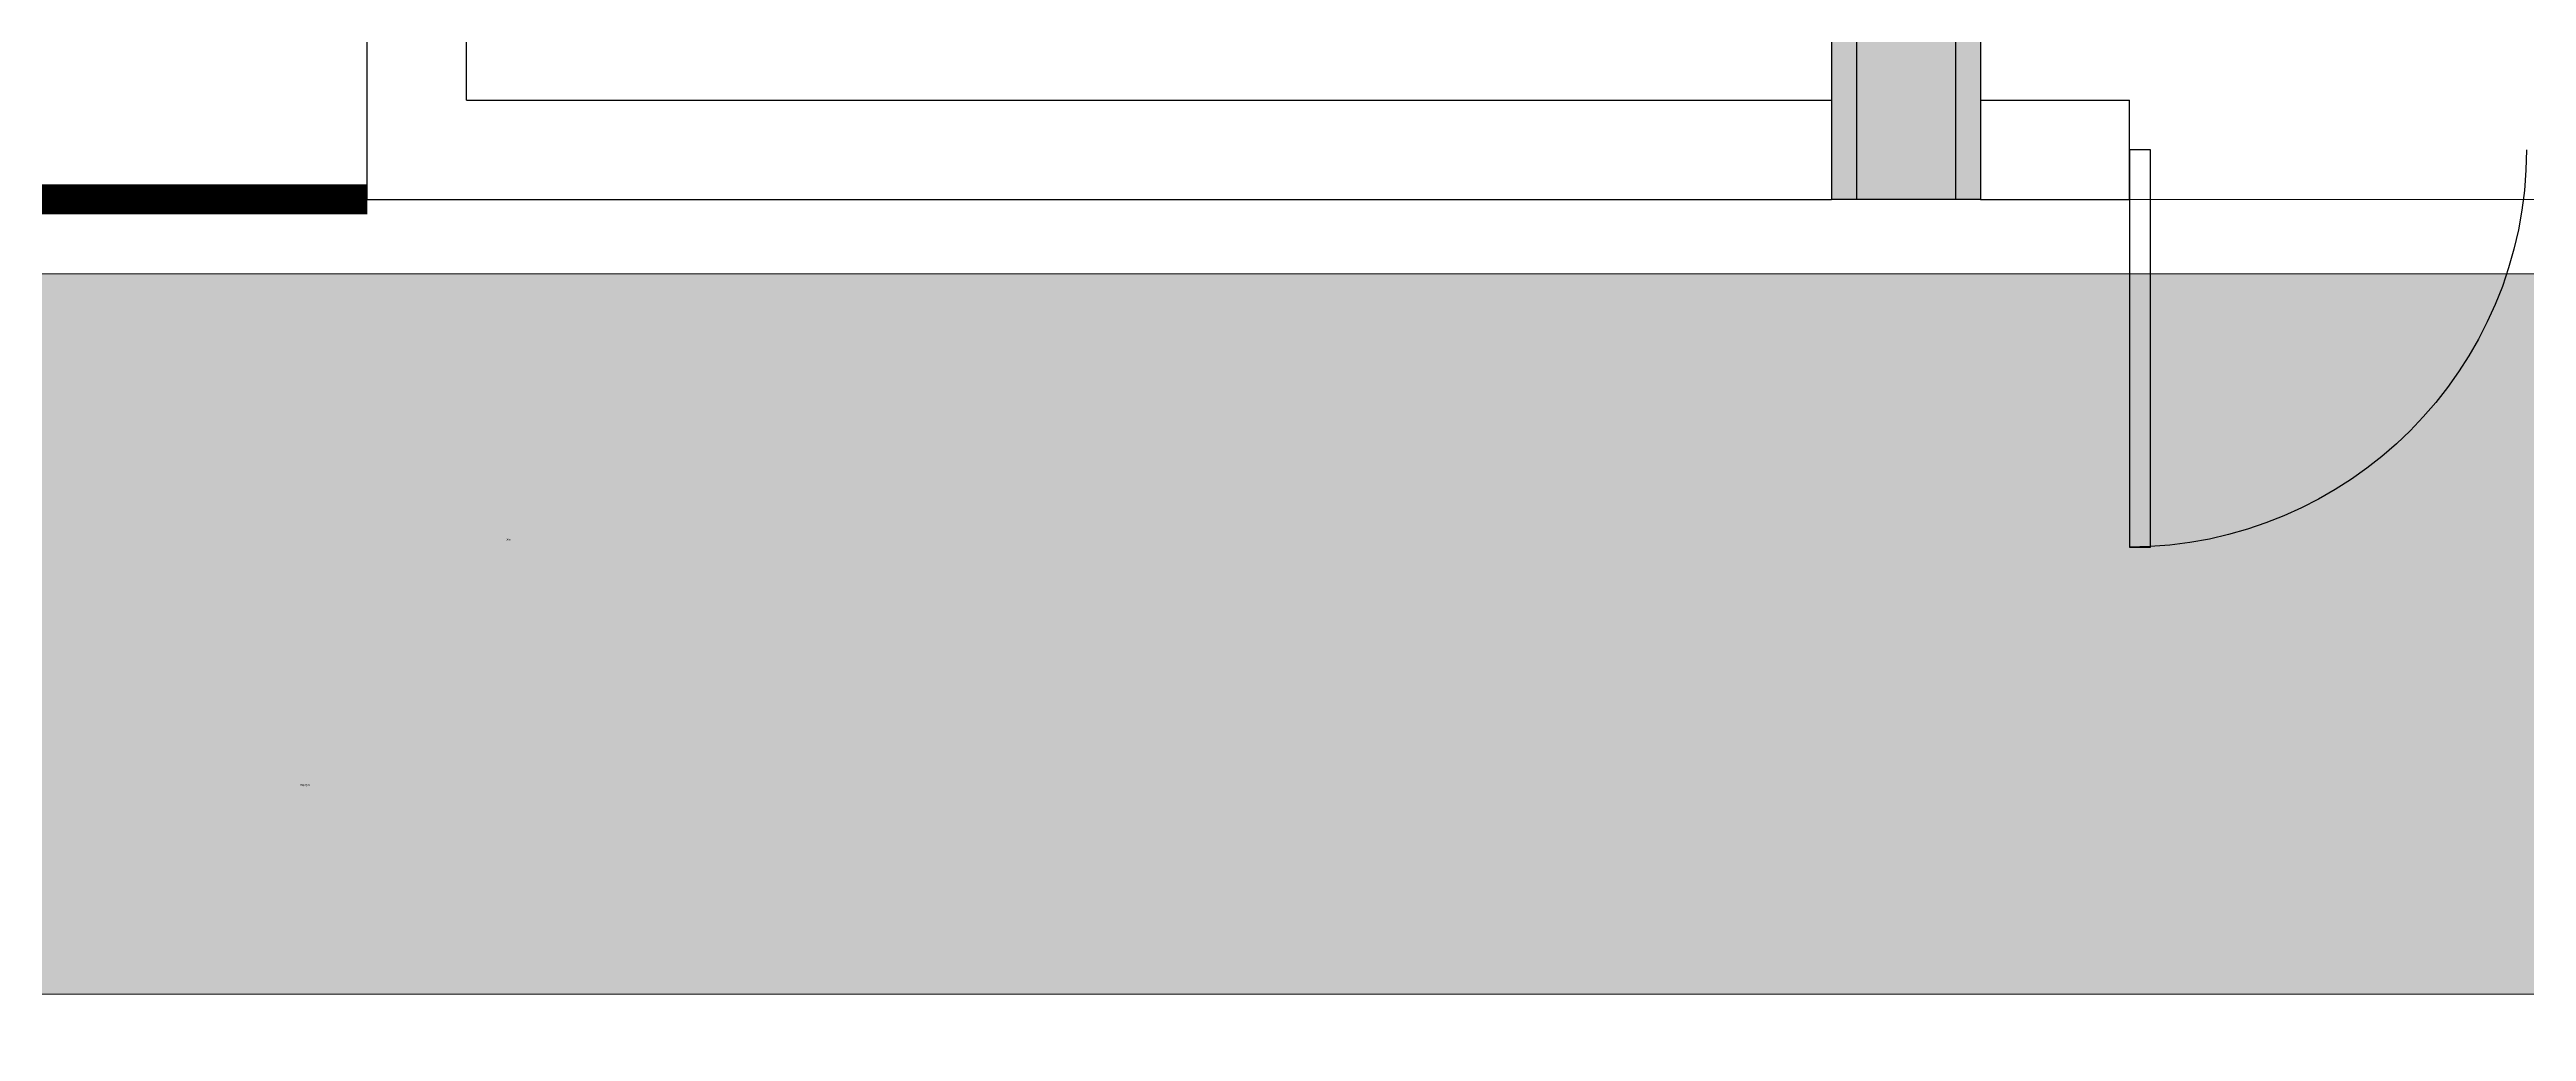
# Model space of a CAD drawing. Header units: centimetres. Extents: x 8510 to 16419, y -974 to 2536.
# Drawn here: x 11816.6 to 12315.6, y 737.1 to 934.8 of the extents above; entities that cross this region are included whole.
import ezdxf

# ---------------------------------------------------------------- set-up
doc = ezdxf.new("R2010")
doc.units = ezdxf.units.CM
doc.linetypes.add('HIDDEN', pattern=[0.375, 0.25, -0.125, 0, 0])
for name, color, linetype in [('AXIS', 3, 'Continuous'), ('楼梯', 6, 'Continuous'), ('窗线', 2, 'Continuous'), ('轴线', 1, 'Continuous')]:
    doc.layers.add(name, color=color, linetype=linetype)
doc.layers.add('图层1', color=8, linetype='Continuous', lineweight=5)
doc.styles.add('文3.5', font='', dxfattribs={"height": 3.5})
doc.styles.get('文3.5').set_extended_font_data('PMingLiU')

# ---------------------------------------------------------------- blocks, each defined once
blk = doc.blocks.new('1')
at = {"layer": '楼梯'}
blk.add_lwpolyline([(3442.8, 18714.9), (2692.8, 18714.9), (2692.8, 18754.9), (3442.8, 18754.9)], close=True, dxfattribs=at)
blk.add_arc((3442.8, 18714.9), 750, 90, 180, dxfattribs=at)

msp = doc.modelspace()

# ---------------------------------------------------------------- hatches: boundary and pattern name
at = {"layer": '图层1'}
h = msp.add_hatch(dxfattribs=at)
h.set_pattern_fill('CROSS', scale=3.5, style=0)
h.set_pattern_definition([(0, (-25330.528, 679.627), (22.225, 22.225), [11.1125, -33.3375]), (90, (-25324.972, 674.07), (-22.225, 22.225), [11.1125, -33.3375])])
h.paths.add_polyline_path([(9245.58, 889.63), (14235.58, 889.63), (14235.58, 744.63), (9245.58, 744.63)])

# ---------------------------------------------------------------- linework, layer by layer
at = {"layer": '图层1', "color": 7}
for points in [[(9230.58, 904.63), (14250.58, 904.63), (14250.58, 729.63), (9230.58, 729.63)], [(9245.58, 889.63), (14235.58, 889.63), (14235.58, 744.63), (9245.58, 744.63)]]:
    msp.add_lwpolyline(points, close=True, dxfattribs=at)
at = {"layer": '窗线', "color": 7, "linetype": 'HIDDEN', "ltscale": 450, "const_width": 6}
msp.add_lwpolyline([(11880.58, 904.63), (11540.58, 904.63)], dxfattribs=at)
at = {"layer": '轴线', "color": 7}
for p, q in [((12180.58, 1222.13), (12180.58, 904.63)), ((12200.58, 1222.13), (12200.58, 904.63)), ((12175.58, 1149.63), (12175.58, 904.63)), ((12205.58, 1149.63), (12205.58, 904.63)), ((11880.58, 904.63), (11880.58, 977.13)), ((11900.58, 924.63), (11900.58, 977.13)), ((11900.58, 924.63), (12175.58, 924.63)), ((12205.58, 924.63), (12235.58, 924.63)), ((12235.58, 904.63), (12235.58, 924.63)), ((11880.58, 904.63), (12175.58, 904.63)), ((12205.58, 904.63), (12175.58, 904.63)), ((12205.58, 904.63), (12235.58, 904.63))]:
    msp.add_line(p, q, dxfattribs=at)
msp.add_solid([(12205.58, 1149.63), (12175.58, 1149.63), (12205.58, 904.63), (12175.58, 904.63)], dxfattribs=at)

# ---------------------------------------------------------------- block references
at = {"layer": '楼梯', "color": 7, "xscale": -0.1066666666651145, "yscale": 0.1066666666651145, "zscale": 0.1066666666666667, "rotation": 270}
msp.add_blockref('1', (10239.32, 547.4), dxfattribs=at)

# ---------------------------------------------------------------- texts
at = {"layer": 'AXIS', "color": 7, "style": '文3.5'}
for s, p in [('过道', (11908.55, 835.93)), ('阻燃地毯', (11867.05, 786.53))]:
    msp.add_text(s, height=0.35, dxfattribs=at).set_placement(p)

doc.saveas('drawing.dxf')
